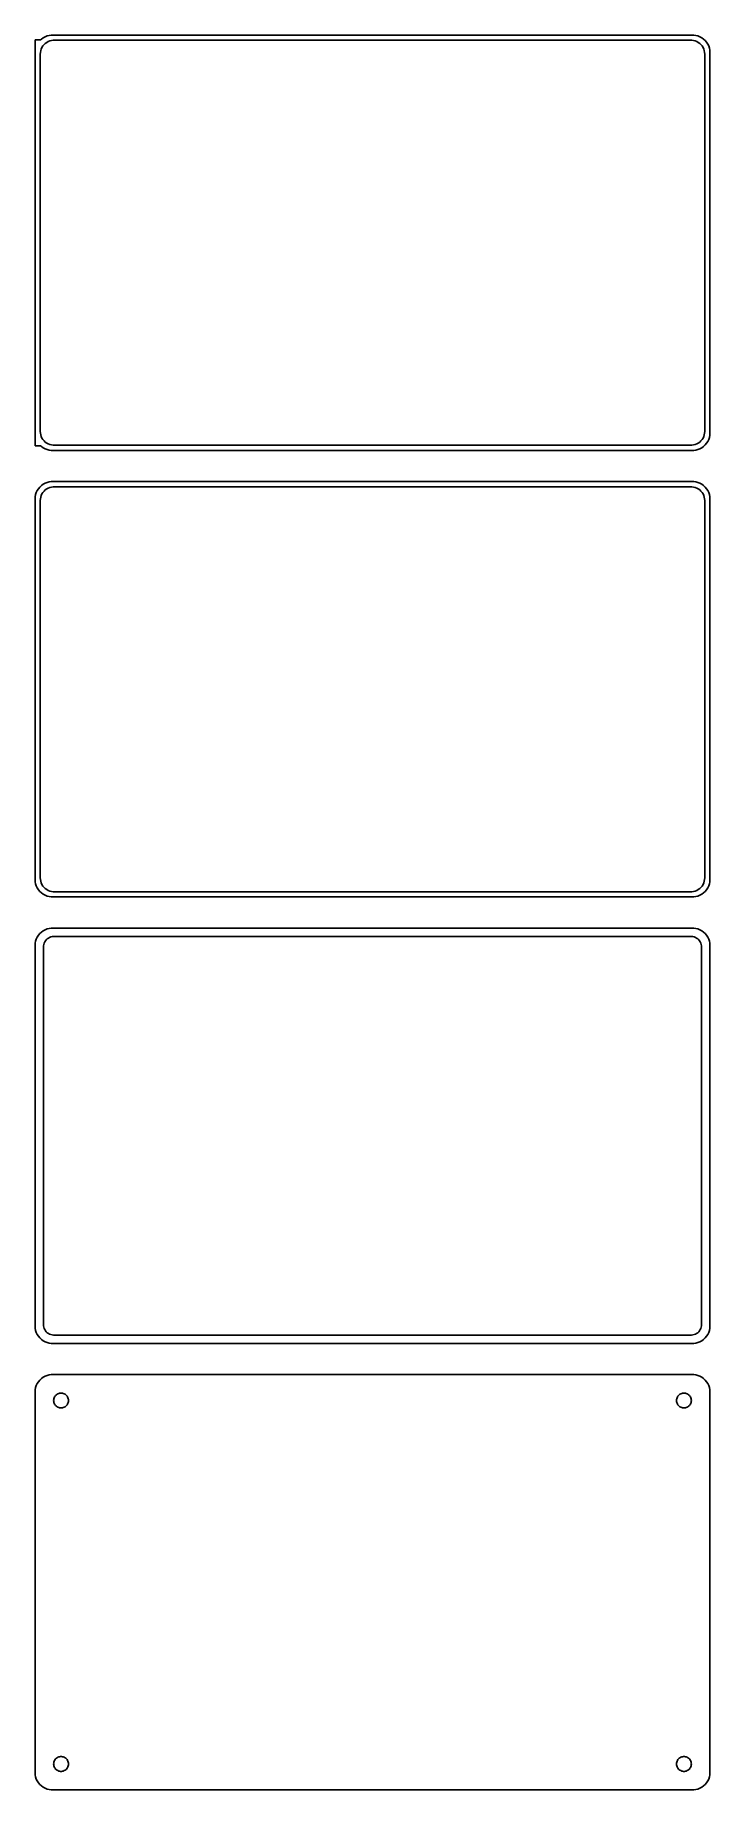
# Model space of a CAD drawing. Header units: metres. Extents: x -98 to 98, y 456 to 963.
import ezdxf

# ---------------------------------------------------------------- set-up
doc = ezdxf.new("R2010")
doc.units = ezdxf.units.M

msp = doc.modelspace()

# ---------------------------------------------------------------- linework, layer by layer
for p, q in [((-95.9, 961.653), (-97.5, 961.653)), ((-97.5, 961.653), (-97.5, 844.347)), ((-95.9685, 958.001), (-95.8743, 958.495)), ((-95.6871, 961.853), (-95.9, 961.653)), ((-95.8743, 958.495), (-95.7191, 958.972)), ((-95.7191, 958.972), (-95.5052, 959.427)), ((-95.1791, 962.222), (-95.6871, 961.853)), ((-95.5052, 959.427), (-95.2361, 959.851)), ((-95.2361, 959.851), (-94.9159, 960.238)), ((-94.6289, 962.524), (-95.1791, 962.222)), ((-94.9159, 960.238), (-94.5497, 960.582)), ((-94.0451, 962.755), (-94.6289, 962.524)), ((-94.5497, 960.582), (-94.1433, 960.877)), ((-94.1433, 960.877), (-93.7031, 961.119)), ((-93.4369, 962.911), (-94.0451, 962.755)), ((-93.7031, 961.119), (-93.2361, 961.304)), ((-92.8139, 962.99), (-93.4369, 962.911)), ((-93.2361, 961.304), (-92.7495, 961.429)), ((92.8139, 962.99), (-92.8139, 962.99)), ((-92.7495, 961.429), (-92.2512, 961.492)), ((-92.2512, 961.492), (92.2512, 961.492)), ((92.2512, 961.492), (92.7495, 961.429)), ((92.7495, 961.429), (93.2361, 961.304)), ((93.4369, 962.911), (92.8139, 962.99)), ((93.2361, 961.304), (93.7031, 961.119)), ((94.0451, 962.755), (93.4369, 962.911)), ((93.7031, 961.119), (94.1433, 960.877)), ((94.6289, 962.524), (94.0451, 962.755)), ((94.1433, 960.877), (94.5497, 960.582)), ((94.5497, 960.582), (94.9159, 960.238)), ((95.1791, 962.222), (94.6289, 962.524)), ((94.9159, 960.238), (95.2361, 959.851)), ((95.6871, 961.853), (95.1791, 962.222)), ((95.2361, 959.851), (95.5052, 959.427)), ((95.5052, 959.427), (95.7191, 958.972)), ((96.1448, 961.423), (95.6871, 961.853)), ((95.7191, 958.972), (95.8743, 958.495)), ((95.8743, 958.495), (95.9685, 958.001)), ((96.5451, 960.939), (96.1448, 961.423)), ((96.8815, 960.409), (96.5451, 960.939)), ((97.1489, 959.841), (96.8815, 960.409)), ((97.3429, 959.243), (97.1489, 959.841)), ((97.4606, 958.627), (97.3429, 959.243)), ((97.5, 958), (97.4606, 958.627)), ((-96, 957.5), (-95.9685, 958.001)), ((-96, 848.5), (-96, 957.5)), ((95.9685, 958.001), (96, 957.5)), ((96, 957.5), (96, 848.5)), ((97.5, 848), (97.5, 958)), ((-95.9685, 847.999), (-96, 848.5)), ((-95.8743, 847.505), (-95.9685, 847.999)), ((-95.7191, 847.028), (-95.8743, 847.505)), ((-95.5052, 846.573), (-95.7191, 847.028)), ((95.7191, 847.028), (95.5052, 846.573)), ((95.8743, 847.505), (95.7191, 847.028)), ((95.9685, 847.999), (95.8743, 847.505)), ((96, 848.5), (95.9685, 847.999)), ((97.1489, 846.159), (97.3429, 846.757)), ((97.3429, 846.757), (97.4606, 847.373)), ((97.4606, 847.373), (97.5, 848)), ((-97.5, 844.347), (-95.9, 844.347)), ((-95.9, 844.347), (-95.6871, 844.147)), ((-95.6871, 844.147), (-95.1791, 843.778)), ((-95.2361, 846.149), (-95.5052, 846.573)), ((-94.9159, 845.762), (-95.2361, 846.149)), ((-95.1791, 843.778), (-94.6289, 843.476)), ((-94.5497, 845.418), (-94.9159, 845.762)), ((-94.6289, 843.476), (-94.0451, 843.245)), ((-94.1433, 845.123), (-94.5497, 845.418)), ((-93.7031, 844.881), (-94.1433, 845.123)), ((-94.0451, 843.245), (-93.4369, 843.089)), ((-93.2361, 844.696), (-93.7031, 844.881)), ((-93.4369, 843.089), (-92.8139, 843.01)), ((-92.7495, 844.571), (-93.2361, 844.696)), ((-92.8139, 843.01), (92.8139, 843.01)), ((-92.2512, 844.508), (-92.7495, 844.571)), ((92.2512, 844.508), (-92.2512, 844.508)), ((92.7495, 844.571), (92.2512, 844.508)), ((93.2361, 844.696), (92.7495, 844.571)), ((92.8139, 843.01), (93.4369, 843.089)), ((93.7031, 844.881), (93.2361, 844.696)), ((93.4369, 843.089), (94.0451, 843.245)), ((94.1433, 845.123), (93.7031, 844.881)), ((94.0451, 843.245), (94.6289, 843.476)), ((94.5497, 845.418), (94.1433, 845.123)), ((94.9159, 845.762), (94.5497, 845.418)), ((94.6289, 843.476), (95.1791, 843.778)), ((95.2361, 846.149), (94.9159, 845.762)), ((95.1791, 843.778), (95.6871, 844.147)), ((95.5052, 846.573), (95.2361, 846.149)), ((95.6871, 844.147), (96.1448, 844.577)), ((96.1448, 844.577), (96.5451, 845.061)), ((96.5451, 845.061), (96.8815, 845.591)), ((96.8815, 845.591), (97.1489, 846.159)), ((-96.5451, 831.939), (-96.8815, 831.409)), ((-96.1448, 832.423), (-96.5451, 831.939)), ((-95.6871, 832.853), (-96.1448, 832.423)), ((-95.1791, 833.222), (-95.6871, 832.853)), ((-94.6289, 833.524), (-95.1791, 833.222)), ((-94.9159, 831.238), (-94.5497, 831.582)), ((-94.0451, 833.755), (-94.6289, 833.524)), ((-94.5497, 831.582), (-94.1433, 831.877)), ((-94.1433, 831.877), (-93.7031, 832.119)), ((-93.4369, 833.911), (-94.0451, 833.755)), ((-93.7031, 832.119), (-93.2361, 832.304)), ((-92.8139, 833.99), (-93.4369, 833.911)), ((-93.2361, 832.304), (-92.7495, 832.429)), ((92.8139, 833.99), (-92.8139, 833.99)), ((-92.7495, 832.429), (-92.2512, 832.492)), ((-92.2512, 832.492), (92.2512, 832.492)), ((92.2512, 832.492), (92.7495, 832.429)), ((92.7495, 832.429), (93.2361, 832.304)), ((93.4369, 833.911), (92.8139, 833.99)), ((93.2361, 832.304), (93.7031, 832.119)), ((94.0451, 833.755), (93.4369, 833.911)), ((93.7031, 832.119), (94.1433, 831.877)), ((94.6289, 833.524), (94.0451, 833.755)), ((94.1433, 831.877), (94.5497, 831.582)), ((94.5497, 831.582), (94.9159, 831.238)), ((95.1791, 833.222), (94.6289, 833.524)), ((95.6871, 832.853), (95.1791, 833.222)), ((96.1448, 832.423), (95.6871, 832.853)), ((96.5451, 831.939), (96.1448, 832.423)), ((96.8815, 831.409), (96.5451, 831.939)), ((-97.4606, 829.627), (-97.5, 829)), ((-97.5, 829), (-97.5, 719)), ((-97.3429, 830.243), (-97.4606, 829.627)), ((-97.1489, 830.841), (-97.3429, 830.243)), ((-96.8815, 831.409), (-97.1489, 830.841)), ((-96, 828.5), (-95.9685, 829.001)), ((-96, 719.5), (-96, 828.5)), ((-95.9685, 829.001), (-95.8743, 829.495)), ((-95.8743, 829.495), (-95.7191, 829.972)), ((-95.7191, 829.972), (-95.5052, 830.427)), ((-95.5052, 830.427), (-95.2361, 830.851)), ((-95.2361, 830.851), (-94.9159, 831.238)), ((94.9159, 831.238), (95.2361, 830.851)), ((95.2361, 830.851), (95.5052, 830.427)), ((95.5052, 830.427), (95.7191, 829.972)), ((95.7191, 829.972), (95.8743, 829.495)), ((95.8743, 829.495), (95.9685, 829.001)), ((95.9685, 829.001), (96, 828.5)), ((96, 828.5), (96, 719.5)), ((97.1489, 830.841), (96.8815, 831.409)), ((97.3429, 830.243), (97.1489, 830.841)), ((97.4606, 829.627), (97.3429, 830.243)), ((97.5, 829), (97.4606, 829.627)), ((97.5, 719), (97.5, 829)), ((-97.5, 719), (-97.4606, 718.373)), ((-97.4606, 718.373), (-97.3429, 717.757)), ((-97.3429, 717.757), (-97.1489, 717.159)), ((-97.1489, 717.159), (-96.8815, 716.591)), ((-96.8815, 716.591), (-96.5451, 716.061)), ((-96.5451, 716.061), (-96.1448, 715.577)), ((-96.1448, 715.577), (-95.6871, 715.147)), ((-95.9685, 718.999), (-96, 719.5)), ((-95.8743, 718.505), (-95.9685, 718.999)), ((-95.7191, 718.028), (-95.8743, 718.505)), ((-95.5052, 717.573), (-95.7191, 718.028)), ((-95.6871, 715.147), (-95.1791, 714.778)), ((-95.2361, 717.149), (-95.5052, 717.573)), ((-94.9159, 716.762), (-95.2361, 717.149)), ((-94.5497, 716.418), (-94.9159, 716.762)), ((-94.1433, 716.123), (-94.5497, 716.418)), ((-93.7031, 715.881), (-94.1433, 716.123)), ((-93.2361, 715.696), (-93.7031, 715.881)), ((-92.7495, 715.571), (-93.2361, 715.696)), ((-92.2512, 715.508), (-92.7495, 715.571)), ((92.2512, 715.508), (-92.2512, 715.508)), ((92.7495, 715.571), (92.2512, 715.508)), ((93.2361, 715.696), (92.7495, 715.571)), ((93.7031, 715.881), (93.2361, 715.696)), ((94.1433, 716.123), (93.7031, 715.881)), ((94.5497, 716.418), (94.1433, 716.123)), ((94.9159, 716.762), (94.5497, 716.418)), ((95.2361, 717.149), (94.9159, 716.762)), ((95.1791, 714.778), (95.6871, 715.147)), ((95.5052, 717.573), (95.2361, 717.149)), ((95.7191, 718.028), (95.5052, 717.573)), ((95.6871, 715.147), (96.1448, 715.577)), ((95.8743, 718.505), (95.7191, 718.028)), ((95.9685, 718.999), (95.8743, 718.505)), ((96, 719.5), (95.9685, 718.999)), ((96.1448, 715.577), (96.5451, 716.061)), ((96.5451, 716.061), (96.8815, 716.591)), ((96.8815, 716.591), (97.1489, 717.159)), ((97.1489, 717.159), (97.3429, 717.757)), ((97.3429, 717.757), (97.4606, 718.373)), ((97.4606, 718.373), (97.5, 719)), ((-95.1791, 714.778), (-94.6289, 714.476)), ((-94.6289, 714.476), (-94.0451, 714.245)), ((-94.0451, 714.245), (-93.4369, 714.089)), ((-93.4369, 714.089), (-92.8139, 714.01)), ((-92.8139, 714.01), (92.8139, 714.01)), ((92.8139, 714.01), (93.4369, 714.089)), ((93.4369, 714.089), (94.0451, 714.245)), ((94.0451, 714.245), (94.6289, 714.476)), ((94.6289, 714.476), (95.1791, 714.778)), ((-94.0451, 704.755), (-94.6289, 704.524)), ((-93.4369, 704.911), (-94.0451, 704.755)), ((-92.8139, 704.99), (-93.4369, 704.911)), ((92.8139, 704.99), (-92.8139, 704.99)), ((93.4369, 704.911), (92.8139, 704.99)), ((94.0451, 704.755), (93.4369, 704.911)), ((94.6289, 704.524), (94.0451, 704.755)), ((-97.4606, 700.627), (-97.5, 700)), ((-97.5, 700), (-97.5, 590)), ((-97.3429, 701.243), (-97.4606, 700.627)), ((-97.1489, 701.841), (-97.3429, 701.243)), ((-96.8815, 702.409), (-97.1489, 701.841)), ((-96.5451, 702.939), (-96.8815, 702.409)), ((-96.1448, 703.423), (-96.5451, 702.939)), ((-95.6871, 703.853), (-96.1448, 703.423)), ((-95.1791, 704.222), (-95.6871, 703.853)), ((-94.6289, 704.524), (-95.1791, 704.222)), ((-95.1129, 699.5), (-95.0884, 699.89)), ((-95.0884, 699.89), (-95.0151, 700.274)), ((-95.0151, 700.274), (-94.8943, 700.646)), ((-94.8943, 700.646), (-94.7279, 701)), ((-94.7279, 701), (-94.5184, 701.33)), ((-94.5184, 701.33), (-94.2692, 701.631)), ((-94.2692, 701.631), (-93.9843, 701.899)), ((-93.9843, 701.899), (-93.668, 702.128)), ((-93.668, 702.128), (-93.3254, 702.317)), ((-93.3254, 702.317), (-92.9619, 702.461)), ((-92.9619, 702.461), (-92.5833, 702.558)), ((-92.5833, 702.558), (-92.1955, 702.607)), ((-92.1955, 702.607), (92.1955, 702.607)), ((92.1955, 702.607), (92.5833, 702.558)), ((92.5833, 702.558), (92.9619, 702.461)), ((92.9619, 702.461), (93.3254, 702.317)), ((93.3254, 702.317), (93.668, 702.128)), ((93.668, 702.128), (93.9843, 701.899)), ((93.9843, 701.899), (94.2692, 701.631)), ((94.2692, 701.631), (94.5184, 701.33)), ((94.5184, 701.33), (94.7279, 701)), ((95.1791, 704.222), (94.6289, 704.524)), ((94.7279, 701), (94.8943, 700.646)), ((94.8943, 700.646), (95.0151, 700.274)), ((95.0151, 700.274), (95.0884, 699.89)), ((95.0884, 699.89), (95.1129, 699.5)), ((95.6871, 703.853), (95.1791, 704.222)), ((96.1448, 703.423), (95.6871, 703.853)), ((96.5451, 702.939), (96.1448, 703.423)), ((96.8815, 702.409), (96.5451, 702.939)), ((97.1489, 701.841), (96.8815, 702.409)), ((97.3429, 701.243), (97.1489, 701.841)), ((97.4606, 700.627), (97.3429, 701.243)), ((97.5, 700), (97.4606, 700.627)), ((97.5, 590), (97.5, 700)), ((-95.1129, 590.5), (-95.1129, 699.5)), ((95.1129, 699.5), (95.1129, 590.5)), ((-97.5, 590), (-97.4606, 589.373)), ((-97.4606, 589.373), (-97.3429, 588.757)), ((-97.3429, 588.757), (-97.1489, 588.159)), ((-97.1489, 588.159), (-96.8815, 587.591)), ((-95.0884, 590.11), (-95.1129, 590.5)), ((-95.0151, 589.726), (-95.0884, 590.11)), ((-94.8943, 589.354), (-95.0151, 589.726)), ((-94.7279, 589), (-94.8943, 589.354)), ((-94.5184, 588.67), (-94.7279, 589)), ((-94.2692, 588.369), (-94.5184, 588.67)), ((-93.9843, 588.101), (-94.2692, 588.369)), ((-93.668, 587.872), (-93.9843, 588.101)), ((93.9843, 588.101), (93.668, 587.872)), ((94.2692, 588.369), (93.9843, 588.101)), ((94.5184, 588.67), (94.2692, 588.369)), ((94.7279, 589), (94.5184, 588.67)), ((94.8943, 589.354), (94.7279, 589)), ((95.0151, 589.726), (94.8943, 589.354)), ((95.0884, 590.11), (95.0151, 589.726)), ((95.1129, 590.5), (95.0884, 590.11)), ((96.8815, 587.591), (97.1489, 588.159)), ((97.1489, 588.159), (97.3429, 588.757)), ((97.3429, 588.757), (97.4606, 589.373)), ((97.4606, 589.373), (97.5, 590)), ((-96.8815, 587.591), (-96.5451, 587.061)), ((-96.5451, 587.061), (-96.1448, 586.577)), ((-96.1448, 586.577), (-95.6871, 586.147)), ((-95.6871, 586.147), (-95.1791, 585.778)), ((-95.1791, 585.778), (-94.6289, 585.476)), ((-94.6289, 585.476), (-94.0451, 585.245)), ((-94.0451, 585.245), (-93.4369, 585.089)), ((-93.3254, 587.683), (-93.668, 587.872)), ((-93.4369, 585.089), (-92.8139, 585.01)), ((-92.9619, 587.539), (-93.3254, 587.683)), ((-92.5833, 587.442), (-92.9619, 587.539)), ((-92.8139, 585.01), (92.8139, 585.01)), ((-92.1955, 587.393), (-92.5833, 587.442)), ((92.1955, 587.393), (-92.1955, 587.393)), ((92.5833, 587.442), (92.1955, 587.393)), ((92.9619, 587.539), (92.5833, 587.442)), ((92.8139, 585.01), (93.4369, 585.089)), ((93.3254, 587.683), (92.9619, 587.539)), ((93.668, 587.872), (93.3254, 587.683)), ((93.4369, 585.089), (94.0451, 585.245)), ((94.0451, 585.245), (94.6289, 585.476)), ((94.6289, 585.476), (95.1791, 585.778)), ((95.1791, 585.778), (95.6871, 586.147)), ((95.6871, 586.147), (96.1448, 586.577)), ((96.1448, 586.577), (96.5451, 587.061)), ((96.5451, 587.061), (96.8815, 587.591)), ((-96.8815, 573.409), (-97.1489, 572.841)), ((-96.5451, 573.939), (-96.8815, 573.409)), ((-96.1448, 574.423), (-96.5451, 573.939)), ((-95.6871, 574.853), (-96.1448, 574.423)), ((-95.1791, 575.222), (-95.6871, 574.853)), ((-94.6289, 575.524), (-95.1791, 575.222)), ((-94.0451, 575.755), (-94.6289, 575.524)), ((-93.4369, 575.911), (-94.0451, 575.755)), ((-92.8139, 575.99), (-93.4369, 575.911)), ((92.8139, 575.99), (-92.8139, 575.99)), ((93.4369, 575.911), (92.8139, 575.99)), ((94.0451, 575.755), (93.4369, 575.911)), ((94.6289, 575.524), (94.0451, 575.755)), ((95.1791, 575.222), (94.6289, 575.524)), ((95.6871, 574.853), (95.1791, 575.222)), ((96.1448, 574.423), (95.6871, 574.853)), ((96.5451, 573.939), (96.1448, 574.423)), ((96.8815, 573.409), (96.5451, 573.939)), ((97.1489, 572.841), (96.8815, 573.409)), ((-97.4606, 571.627), (-97.5, 571)), ((-97.5, 571), (-97.5, 461)), ((-97.3429, 572.243), (-97.4606, 571.627)), ((-97.1489, 572.841), (-97.3429, 572.243)), ((-92.1353, 568.5), (-92.1185, 568.768)), ((-92.1185, 568.232), (-92.1353, 568.5)), ((-92.1185, 568.768), (-92.0682, 569.031)), ((-92.0682, 567.969), (-92.1185, 568.232)), ((-92.0682, 569.031), (-91.9853, 569.286)), ((-91.9853, 567.714), (-92.0682, 567.969)), ((-91.9853, 569.286), (-91.8712, 569.529)), ((-91.8712, 569.529), (-91.7275, 569.755)), ((-91.7275, 569.755), (-91.5566, 569.962)), ((-91.5566, 569.962), (-91.3611, 570.145)), ((-91.3611, 570.145), (-91.1441, 570.303)), ((-91.1441, 570.303), (-90.9092, 570.432)), ((-90.9092, 570.432), (-90.6598, 570.531)), ((-90.6598, 570.531), (-90.4001, 570.597)), ((-90.4001, 570.597), (-90.1341, 570.631)), ((-90.1341, 570.631), (-89.8659, 570.631)), ((-89.8659, 570.631), (-89.5999, 570.597)), ((-89.5999, 570.597), (-89.3401, 570.531)), ((-89.3401, 570.531), (-89.0908, 570.432)), ((-89.0908, 570.432), (-88.8559, 570.303)), ((-88.8559, 570.303), (-88.6389, 570.145)), ((-88.6389, 570.145), (-88.4434, 569.962)), ((-88.4434, 569.962), (-88.2725, 569.755)), ((-88.2725, 569.755), (-88.1288, 569.529)), ((-88.1288, 569.529), (-88.0146, 569.286)), ((-88.0146, 569.286), (-87.9318, 569.031)), ((-87.9318, 567.969), (-88.0146, 567.714)), ((-87.9318, 569.031), (-87.8815, 568.768)), ((-87.8815, 568.232), (-87.9318, 567.969)), ((-87.8815, 568.768), (-87.8647, 568.5)), ((-87.8647, 568.5), (-87.8815, 568.232)), ((87.8647, 568.5), (87.8815, 568.768)), ((87.8815, 568.232), (87.8647, 568.5)), ((87.8815, 568.768), (87.9318, 569.031)), ((87.9318, 567.969), (87.8815, 568.232)), ((87.9318, 569.031), (88.0146, 569.286)), ((88.0146, 567.714), (87.9318, 567.969)), ((88.0146, 569.286), (88.1288, 569.529)), ((88.1288, 569.529), (88.2725, 569.755)), ((88.2725, 569.755), (88.4434, 569.962)), ((88.4434, 569.962), (88.6389, 570.145)), ((88.6389, 570.145), (88.8559, 570.303)), ((88.8559, 570.303), (89.0908, 570.432)), ((89.0908, 570.432), (89.3401, 570.531)), ((89.3401, 570.531), (89.5999, 570.597)), ((89.5999, 570.597), (89.8659, 570.631)), ((89.8659, 570.631), (90.1341, 570.631)), ((90.1341, 570.631), (90.4001, 570.597)), ((90.4001, 570.597), (90.6598, 570.531)), ((90.6598, 570.531), (90.9092, 570.432)), ((90.9092, 570.432), (91.1441, 570.303)), ((91.1441, 570.303), (91.3611, 570.145)), ((91.3611, 570.145), (91.5566, 569.962)), ((91.5566, 569.962), (91.7275, 569.755)), ((91.7275, 569.755), (91.8712, 569.529)), ((91.8712, 569.529), (91.9853, 569.286)), ((91.9853, 569.286), (92.0682, 569.031)), ((92.0682, 567.969), (91.9853, 567.714)), ((92.0682, 569.031), (92.1185, 568.768)), ((92.1185, 568.232), (92.0682, 567.969)), ((92.1185, 568.768), (92.1353, 568.5)), ((92.1353, 568.5), (92.1185, 568.232)), ((97.3429, 572.243), (97.1489, 572.841)), ((97.4606, 571.627), (97.3429, 572.243)), ((97.5, 571), (97.4606, 571.627)), ((97.5, 461), (97.5, 571)), ((-91.8712, 567.471), (-91.9853, 567.714)), ((-91.7275, 567.245), (-91.8712, 567.471)), ((-91.5566, 567.038), (-91.7275, 567.245)), ((-91.3611, 566.855), (-91.5566, 567.038)), ((-91.1441, 566.697), (-91.3611, 566.855)), ((-90.9092, 566.568), (-91.1441, 566.697)), ((-90.6598, 566.469), (-90.9092, 566.568)), ((-90.4001, 566.403), (-90.6598, 566.469)), ((-90.1341, 566.369), (-90.4001, 566.403)), ((-89.8659, 566.369), (-90.1341, 566.369)), ((-89.5999, 566.403), (-89.8659, 566.369)), ((-89.3401, 566.469), (-89.5999, 566.403)), ((-89.0908, 566.568), (-89.3401, 566.469)), ((-88.8559, 566.697), (-89.0908, 566.568)), ((-88.6389, 566.855), (-88.8559, 566.697)), ((-88.4434, 567.038), (-88.6389, 566.855)), ((-88.2725, 567.245), (-88.4434, 567.038)), ((-88.1288, 567.471), (-88.2725, 567.245)), ((-88.0146, 567.714), (-88.1288, 567.471)), ((88.1288, 567.471), (88.0146, 567.714)), ((88.2725, 567.245), (88.1288, 567.471)), ((88.4434, 567.038), (88.2725, 567.245)), ((88.6389, 566.855), (88.4434, 567.038)), ((88.8559, 566.697), (88.6389, 566.855)), ((89.0908, 566.568), (88.8559, 566.697)), ((89.3401, 566.469), (89.0908, 566.568)), ((89.5999, 566.403), (89.3401, 566.469)), ((89.8659, 566.369), (89.5999, 566.403)), ((90.1341, 566.369), (89.8659, 566.369)), ((90.4001, 566.403), (90.1341, 566.369)), ((90.6598, 566.469), (90.4001, 566.403)), ((90.9092, 566.568), (90.6598, 566.469)), ((91.1441, 566.697), (90.9092, 566.568)), ((91.3611, 566.855), (91.1441, 566.697)), ((91.5566, 567.038), (91.3611, 566.855)), ((91.7275, 567.245), (91.5566, 567.038)), ((91.8712, 567.471), (91.7275, 567.245)), ((91.9853, 567.714), (91.8712, 567.471)), ((-92.1353, 463.5), (-92.1185, 463.768)), ((-92.1185, 463.232), (-92.1353, 463.5)), ((-92.1185, 463.768), (-92.0682, 464.031)), ((-92.0682, 462.969), (-92.1185, 463.232)), ((-92.0682, 464.031), (-91.9853, 464.286)), ((-91.9853, 462.714), (-92.0682, 462.969)), ((-91.9853, 464.286), (-91.8712, 464.529)), ((-91.8712, 462.471), (-91.9853, 462.714)), ((-91.8712, 464.529), (-91.7275, 464.755)), ((-91.7275, 462.245), (-91.8712, 462.471)), ((-91.7275, 464.755), (-91.5566, 464.962)), ((-91.5566, 462.038), (-91.7275, 462.245)), ((-91.5566, 464.962), (-91.3611, 465.145)), ((-91.3611, 461.855), (-91.5566, 462.038)), ((-91.3611, 465.145), (-91.1441, 465.303)), ((-91.1441, 461.697), (-91.3611, 461.855)), ((-91.1441, 465.303), (-90.9092, 465.432)), ((-90.9092, 461.568), (-91.1441, 461.697)), ((-90.9092, 465.432), (-90.6598, 465.531)), ((-90.6598, 461.469), (-90.9092, 461.568)), ((-90.6598, 465.531), (-90.4001, 465.597)), ((-90.4001, 461.403), (-90.6598, 461.469)), ((-90.4001, 465.597), (-90.1341, 465.631)), ((-90.1341, 461.369), (-90.4001, 461.403)), ((-90.1341, 465.631), (-89.8659, 465.631)), ((-89.8659, 461.369), (-90.1341, 461.369)), ((-89.8659, 465.631), (-89.5999, 465.597)), ((-89.5999, 461.403), (-89.8659, 461.369)), ((-89.5999, 465.597), (-89.3401, 465.531)), ((-89.3401, 461.469), (-89.5999, 461.403)), ((-89.3401, 465.531), (-89.0908, 465.432)), ((-89.0908, 461.568), (-89.3401, 461.469)), ((-89.0908, 465.432), (-88.8559, 465.303)), ((-88.8559, 461.697), (-89.0908, 461.568)), ((-88.8559, 465.303), (-88.6389, 465.145)), ((-88.6389, 461.855), (-88.8559, 461.697)), ((-88.6389, 465.145), (-88.4434, 464.962)), ((-88.4434, 462.038), (-88.6389, 461.855)), ((-88.4434, 464.962), (-88.2725, 464.755)), ((-88.2725, 462.245), (-88.4434, 462.038)), ((-88.2725, 464.755), (-88.1288, 464.529)), ((-88.1288, 462.471), (-88.2725, 462.245)), ((-88.1288, 464.529), (-88.0146, 464.286)), ((-88.0146, 462.714), (-88.1288, 462.471)), ((-88.0146, 464.286), (-87.9318, 464.031)), ((-87.9318, 462.969), (-88.0146, 462.714)), ((-87.9318, 464.031), (-87.8815, 463.768)), ((-87.8815, 463.232), (-87.9318, 462.969)), ((-87.8815, 463.768), (-87.8647, 463.5)), ((-87.8647, 463.5), (-87.8815, 463.232)), ((87.8647, 463.5), (87.8815, 463.768)), ((87.8815, 463.232), (87.8647, 463.5)), ((87.8815, 463.768), (87.9318, 464.031)), ((87.9318, 462.969), (87.8815, 463.232)), ((87.9318, 464.031), (88.0146, 464.286)), ((88.0146, 462.714), (87.9318, 462.969)), ((88.0146, 464.286), (88.1288, 464.529)), ((88.1288, 462.471), (88.0146, 462.714)), ((88.1288, 464.529), (88.2725, 464.755)), ((88.2725, 462.245), (88.1288, 462.471)), ((88.2725, 464.755), (88.4434, 464.962)), ((88.4434, 462.038), (88.2725, 462.245)), ((88.4434, 464.962), (88.6389, 465.145)), ((88.6389, 461.855), (88.4434, 462.038)), ((88.6389, 465.145), (88.8559, 465.303)), ((88.8559, 461.697), (88.6389, 461.855)), ((88.8559, 465.303), (89.0908, 465.432)), ((89.0908, 461.568), (88.8559, 461.697)), ((89.0908, 465.432), (89.3401, 465.531)), ((89.3401, 461.469), (89.0908, 461.568)), ((89.3401, 465.531), (89.5999, 465.597)), ((89.5999, 461.403), (89.3401, 461.469)), ((89.5999, 465.597), (89.8659, 465.631)), ((89.8659, 461.369), (89.5999, 461.403)), ((89.8659, 465.631), (90.1341, 465.631)), ((90.1341, 461.369), (89.8659, 461.369)), ((90.1341, 465.631), (90.4001, 465.597)), ((90.4001, 461.403), (90.1341, 461.369)), ((90.4001, 465.597), (90.6598, 465.531)), ((90.6598, 461.469), (90.4001, 461.403)), ((90.6598, 465.531), (90.9092, 465.432)), ((90.9092, 461.568), (90.6598, 461.469)), ((90.9092, 465.432), (91.1441, 465.303)), ((91.1441, 461.697), (90.9092, 461.568)), ((91.1441, 465.303), (91.3611, 465.145)), ((91.3611, 461.855), (91.1441, 461.697)), ((91.3611, 465.145), (91.5566, 464.962)), ((91.5566, 462.038), (91.3611, 461.855)), ((91.5566, 464.962), (91.7275, 464.755)), ((91.7275, 462.245), (91.5566, 462.038)), ((91.7275, 464.755), (91.8712, 464.529)), ((91.8712, 462.471), (91.7275, 462.245)), ((91.8712, 464.529), (91.9853, 464.286)), ((91.9853, 462.714), (91.8712, 462.471)), ((91.9853, 464.286), (92.0682, 464.031)), ((92.0682, 462.969), (91.9853, 462.714)), ((92.0682, 464.031), (92.1185, 463.768)), ((92.1185, 463.232), (92.0682, 462.969)), ((92.1185, 463.768), (92.1353, 463.5)), ((92.1353, 463.5), (92.1185, 463.232)), ((-97.5, 461), (-97.4606, 460.373)), ((-97.4606, 460.373), (-97.3429, 459.757)), ((-97.3429, 459.757), (-97.1489, 459.159)), ((-97.1489, 459.159), (-96.8815, 458.591)), ((-96.8815, 458.591), (-96.5451, 458.061)), ((-96.5451, 458.061), (-96.1448, 457.577)), ((-96.1448, 457.577), (-95.6871, 457.147)), ((-95.6871, 457.147), (-95.1791, 456.778)), ((-95.1791, 456.778), (-94.6289, 456.476)), ((-94.6289, 456.476), (-94.0451, 456.245)), ((94.0451, 456.245), (94.6289, 456.476)), ((94.6289, 456.476), (95.1791, 456.778)), ((95.1791, 456.778), (95.6871, 457.147)), ((95.6871, 457.147), (96.1448, 457.577)), ((96.1448, 457.577), (96.5451, 458.061)), ((96.5451, 458.061), (96.8815, 458.591)), ((96.8815, 458.591), (97.1489, 459.159)), ((97.1489, 459.159), (97.3429, 459.757)), ((97.3429, 459.757), (97.4606, 460.373)), ((97.4606, 460.373), (97.5, 461)), ((-94.0451, 456.245), (-93.4369, 456.089)), ((-93.4369, 456.089), (-92.8139, 456.01)), ((-92.8139, 456.01), (92.8139, 456.01)), ((92.8139, 456.01), (93.4369, 456.089)), ((93.4369, 456.089), (94.0451, 456.245))]:
    msp.add_line(p, q)

doc.saveas('drawing.dxf')
